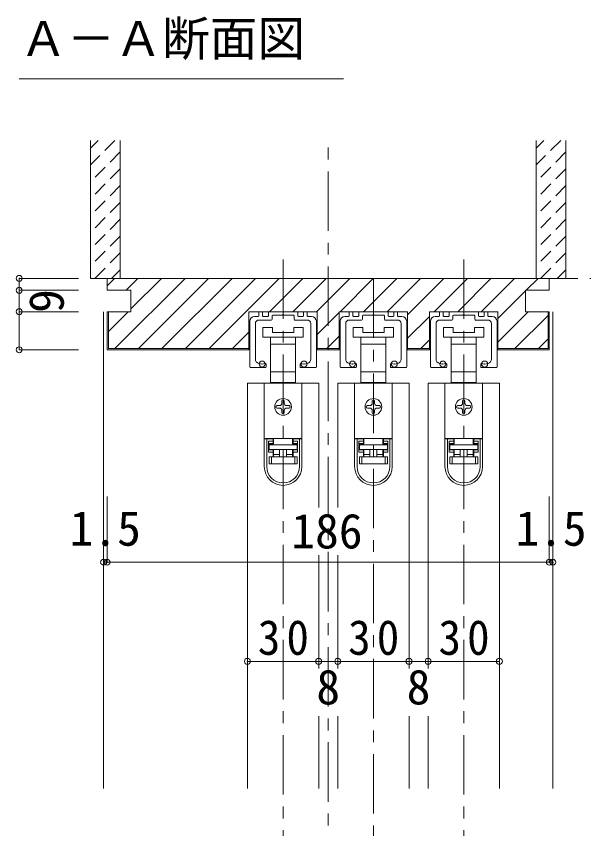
# Model space of a CAD drawing. Units: millimetres, scale not verified. Extents: x -957 to 993, y -689 to 708.
# Drawn here: x -509 to -270.3, y -221.3 to 120.3 of the extents above; entities that cross this region are included whole.
import ezdxf
from ezdxf.enums import TextEntityAlignment as Align

# ---------------------------------------------------------------- set-up
doc = ezdxf.new("R2010")
doc.units = ezdxf.units.MM
doc.header["$LTSCALE"] = 5
doc.header["$PDMODE"] = 32
doc.header["$PDSIZE"] = 2.5
doc.linetypes.add('CHAIN1', pattern=[8, 5, -1, 1, -1])
doc.linetypes.add('DASHED1', pattern=[1.8, 1.2, -0.6])
doc.layers.add('0-B_寸法', color=7, linetype='Continuous', lineweight=9)
doc.styles.add('ＭＳ ゴシック', font='')
doc.styles.get('ＭＳ ゴシック').set_extended_font_data('MS Gothic')

# ---------------------------------------------------------------- blocks, each defined once
blk = doc.blocks.new('01')
at = {"layer": '0-B_寸法'}
for p, q in [((-10.15, 6.02), (-10.15, 7.42)), ((-8.95, 7.72), (-9.85, 7.72)), ((-8.65, 6.02), (-8.65, 7.42)), ((-6.15, 7.42), (-6.15, 6.02)), ((-5.85, 7.72), (5.85, 7.72)), ((6.15, 7.42), (6.15, 6.02)), ((8.65, 6.02), (8.65, 7.42)), ((8.95, 7.72), (9.85, 7.72)), ((10.15, 6.02), (10.15, 7.42)), ((-14, 3.72), (-14, -15.48)), ((-12, 5.72), (-10.45, 5.72)), ((-10.15, 4.22), (-4.95, 4.22)), ((-6.45, 5.72), (-8.35, 5.72)), ((-4.65, 4.52), (-4.65, 5.92)), ((-4.35, 6.22), (-0.3, 6.22)), ((0, 6.52), (-0.3, 6.22)), ((0, 6.52), (0.3, 6.22)), ((4.35, 6.22), (0.3, 6.22)), ((4.65, 4.52), (4.65, 5.92)), ((10.15, 4.22), (4.95, 4.22)), ((6.45, 5.72), (8.35, 5.72)), ((12, 5.72), (10.45, 5.72)), ((14, 3.72), (14, -15.48)), ((-11.65, 2.72), (-11.65, -12.157)), ((11.65, 2.72), (11.65, -12.157)), ((-13.7, -15.78), (-7.45, -15.78)), ((-7.15, -15.48), (-7.15, -14.405)), ((7.15, -15.48), (7.15, -14.405)), ((13.7, -15.78), (7.45, -15.78))]:
    blk.add_line(p, q, dxfattribs=at)
for centre, radius, start, end in [((-9.85, 7.42), 0.3, 90, 180), ((-8.95, 7.42), 0.3, 0, 90), ((-5.85, 7.42), 0.3, 90, 180), ((5.85, 7.42), 0.3, 0, 90), ((8.95, 7.42), 0.3, 90, 180), ((9.85, 7.42), 0.3, 0, 90), ((-12, 3.72), 2, 90, 180), ((-10.15, 2.72), 1.5, 90, 180), ((-10.45, 6.02), 0.3, 270, 0), ((-8.35, 6.02), 0.3, 180, 270), ((-6.45, 6.02), 0.3, 270, 0), ((-4.95, 4.52), 0.3, 270, 0), ((-4.35, 5.92), 0.3, 90, 180), ((4.35, 5.92), 0.3, 0, 90), ((4.95, 4.52), 0.3, 180, 270), ((6.45, 6.02), 0.3, 180, 270), ((8.35, 6.02), 0.3, 270, 0), ((10.45, 6.02), 0.3, 180, 270), ((10.15, 2.72), 1.5, 0, 90), ((12, 3.72), 2, 0, 90), ((-9.65, -12.157), 2, 180, 253.54075), ((9.65, -12.157), 2, 286.45925, 0), ((-13.7, -15.48), 0.3, 180, 270), ((-8.8, -9.28), 5, 253.54075, 284.75682), ((-7.45, -14.405), 0.3, 0, 104.75682), ((-7.45, -15.48), 0.3, 270, 0), ((7.45, -14.405), 0.3, 75.24318, 180), ((7.45, -15.48), 0.3, 180, 270), ((8.8, -9.28), 5, 255.24318, 286.45925), ((13.7, -15.48), 0.3, 270, 0)]:
    blk.add_arc(centre, radius, start, end, dxfattribs=at)
for p in [(-8.8, -14.28), (8.8, -14.28)]:
    blk.add_point(p, dxfattribs=at)

msp = doc.modelspace()

# ---------------------------------------------------------------- linework, layer by layer
at = {"layer": '0-B_寸法'}
for p, q in [((-371.355, 93.893), (-507.782, 93.893)), ((-477.782, 68.058), (-477.782, 10.058)), ((-465.282, 68.058), (-465.282, 10.058)), ((-290.282, 68.058), (-290.282, 10.058)), ((-277.782, 68.058), (-277.782, 10.058)), ((-465.282, 10.058), (-477.782, 10.058)), ((-472.282, 10.058), (-470.782, 10.058)), ((-470.782, 6.997), (-467.721, 10.058)), ((-467.522, -19.442), (-438.022, 10.058)), ((-462.821, 5.058), (-457.821, 10.058)), ((-460.782, -2.802), (-447.922, 10.058)), ((-457.623, -19.442), (-428.123, 10.058)), ((-447.723, -19.442), (-418.223, 10.058)), ((-437.824, -19.442), (-408.324, 10.058)), ((-427.924, -19.442), (-398.424, 10.058)), ((-402.525, -3.942), (-388.525, 10.058)), ((-392.625, -3.942), (-378.625, 10.058)), ((-382.726, -3.942), (-368.726, 10.058)), ((-372.826, -3.942), (-358.826, 10.058)), ((-362.927, -3.942), (-348.927, 10.058)), ((-353.027, -3.942), (-339.027, 10.058)), ((-344.382, -5.196), (-329.128, 10.058)), ((-333.228, -3.942), (-319.228, 10.058)), ((-323.329, -3.942), (-309.329, 10.058)), ((-313.429, -3.942), (-299.429, 10.058)), ((-294.53, 5.058), (-289.53, 10.058)), ((-277.782, 10.058), (-290.282, 10.058)), ((-284.782, 10.058), (-283.282, 10.058)), ((-284.782, 5.058), (-284.782, 10.058)), ((-306.382, -6.794), (-294.782, 4.806)), ((-472.282, -204.442), (-472.282, -3.942)), ((-470.782, -3.942), (-470.782, -19.942)), ((-470.282, -12.302), (-461.922, -3.942)), ((-470.282, -3.942), (-470.282, -19.442)), ((-411.182, -19.942), (-411.182, -3.942)), ((-411.182, -3.942), (-382.382, -3.942)), ((-382.382, -19.942), (-382.382, -3.942)), ((-382.382, -13.498), (-373.182, -4.298)), ((-373.182, -3.942), (-344.382, -3.942)), ((-373.182, -19.942), (-373.182, -3.942)), ((-344.382, -19.942), (-344.382, -3.942)), ((-344.382, -15.096), (-335.182, -5.896)), ((-335.182, -3.942), (-306.382, -3.942)), ((-306.382, -16.694), (-293.63, -3.942)), ((-306.382, -19.942), (-306.382, -3.942)), ((-299.231, -19.442), (-285.282, -5.493)), ((-285.282, -3.942), (-285.282, -19.442)), ((-283.282, -204.442), (-283.282, -3.942)), ((-418.025, -19.442), (-411.182, -12.599)), ((-405.282, -10.642), (-405.282, -14.642)), ((-401.282, -10.642), (-405.282, -10.642)), ((-401.282, -12.642), (-401.282, -10.642)), ((-392.282, -12.642), (-401.282, -12.642)), ((-392.282, -10.642), (-392.282, -12.642)), ((-388.282, -10.642), (-392.282, -10.642)), ((-388.282, -14.642), (-388.282, -10.642)), ((-367.282, -10.642), (-367.282, -14.642)), ((-363.282, -10.642), (-367.282, -10.642)), ((-363.282, -12.642), (-363.282, -10.642)), ((-354.282, -12.642), (-363.282, -12.642)), ((-354.282, -10.642), (-354.282, -12.642)), ((-350.282, -10.642), (-354.282, -10.642)), ((-350.282, -14.642), (-350.282, -10.642)), ((-329.282, -10.642), (-329.282, -14.642)), ((-325.282, -10.642), (-329.282, -10.642)), ((-325.282, -12.642), (-325.282, -10.642)), ((-316.282, -12.642), (-325.282, -12.642)), ((-316.282, -10.642), (-316.282, -12.642)), ((-312.282, -10.642), (-316.282, -10.642)), ((-312.282, -14.642), (-312.282, -10.642)), ((-405.282, -14.642), (-396.782, -14.642)), ((-402.032, -14.642), (-402.032, -17.642)), ((-396.782, -14.642), (-388.282, -14.642)), ((-391.532, -17.642), (-391.532, -14.642)), ((-378.428, -19.442), (-373.182, -14.196)), ((-367.282, -14.642), (-358.782, -14.642)), ((-364.032, -14.642), (-364.032, -17.642)), ((-358.782, -14.642), (-350.282, -14.642)), ((-353.532, -17.642), (-353.532, -14.642)), ((-338.829, -19.442), (-335.182, -15.795)), ((-329.282, -14.642), (-320.782, -14.642)), ((-326.032, -14.642), (-326.032, -17.642)), ((-320.782, -14.642), (-312.282, -14.642)), ((-315.532, -17.642), (-315.532, -14.642)), ((-289.331, -19.442), (-285.282, -15.393)), ((-470.782, -19.942), (-411.182, -19.942)), ((-470.282, -19.442), (-411.182, -19.442)), ((-402.032, -17.642), (-402.032, -29.242)), ((-402.032, -17.642), (-396.782, -17.642)), ((-396.782, -17.642), (-391.532, -17.642)), ((-391.532, -29.242), (-391.532, -17.642)), ((-382.382, -19.442), (-373.182, -19.442)), ((-382.382, -19.942), (-373.182, -19.942)), ((-364.032, -17.642), (-364.032, -29.242)), ((-364.032, -17.642), (-358.782, -17.642)), ((-358.782, -17.642), (-353.532, -17.642)), ((-353.532, -29.242), (-353.532, -17.642)), ((-344.382, -19.442), (-335.182, -19.442)), ((-326.032, -17.642), (-326.032, -29.242)), ((-326.032, -17.642), (-320.782, -17.642)), ((-320.782, -17.642), (-315.532, -17.642)), ((-315.532, -29.242), (-315.532, -17.642)), ((-285.282, -19.442), (-306.382, -19.442)), ((-284.782, -19.942), (-306.382, -19.942)), ((-402.032, -29.242), (-402.032, -33.642)), ((-396.782, -29.242), (-402.032, -29.242)), ((-391.532, -29.242), (-396.782, -29.242)), ((-391.532, -33.642), (-391.532, -29.242)), ((-364.032, -29.242), (-364.032, -33.642)), ((-358.782, -29.242), (-364.032, -29.242)), ((-353.532, -29.242), (-358.782, -29.242)), ((-353.532, -33.642), (-353.532, -29.242)), ((-326.032, -29.242), (-326.032, -33.642)), ((-320.782, -29.242), (-326.032, -29.242)), ((-315.532, -29.242), (-320.782, -29.242)), ((-315.532, -33.642), (-315.532, -29.242)), ((-411.782, -33.942), (-411.782, -204.442)), ((-411.782, -33.942), (-381.782, -33.942)), ((-404.682, -33.942), (-404.682, -57.242)), ((-388.882, -33.942), (-404.682, -33.942)), ((-402.032, -33.642), (-400.782, -33.642)), ((-392.782, -33.942), (-392.782, -33.642)), ((-392.782, -33.642), (-391.532, -33.642)), ((-388.882, -33.942), (-388.882, -57.242)), ((-381.782, -33.942), (-381.782, -86.246)), ((-373.782, -33.942), (-373.782, -86.246)), ((-373.782, -33.942), (-343.782, -33.942)), ((-366.682, -33.942), (-366.682, -57.242)), ((-350.882, -33.942), (-366.682, -33.942)), ((-364.032, -33.642), (-362.782, -33.642)), ((-354.782, -33.942), (-354.782, -33.642)), ((-354.782, -33.642), (-353.532, -33.642)), ((-350.882, -33.942), (-350.882, -57.242)), ((-343.782, -33.942), (-343.782, -153.942)), ((-335.782, -33.942), (-335.782, -153.942)), ((-335.782, -33.942), (-305.782, -33.942)), ((-328.682, -33.942), (-328.682, -57.242)), ((-312.882, -33.942), (-328.682, -33.942)), ((-326.032, -33.642), (-324.782, -33.642)), ((-316.782, -33.942), (-316.782, -33.642)), ((-316.782, -33.642), (-315.532, -33.642)), ((-312.882, -33.942), (-312.882, -57.242)), ((-305.782, -33.942), (-305.782, -204.442)), ((-398.282, -43.442), (-399.282, -43.442)), ((-397.282, -41.442), (-397.282, -42.442)), ((-396.282, -42.442), (-396.282, -41.442)), ((-394.282, -43.442), (-395.282, -43.442)), ((-360.282, -43.442), (-361.282, -43.442)), ((-359.282, -41.442), (-359.282, -42.442)), ((-358.282, -42.442), (-358.282, -41.442)), ((-356.282, -43.442), (-357.282, -43.442)), ((-322.282, -43.442), (-323.282, -43.442)), ((-321.282, -41.442), (-321.282, -42.442)), ((-320.282, -42.442), (-320.282, -41.442)), ((-318.282, -43.442), (-319.282, -43.442)), ((-399.282, -44.442), (-398.282, -44.442)), ((-397.282, -45.442), (-397.282, -46.442)), ((-396.282, -46.442), (-396.282, -45.442)), ((-395.282, -44.442), (-394.282, -44.442)), ((-361.282, -44.442), (-360.282, -44.442)), ((-359.282, -45.442), (-359.282, -46.442)), ((-358.282, -46.442), (-358.282, -45.442)), ((-357.282, -44.442), (-356.282, -44.442)), ((-323.282, -44.442), (-322.282, -44.442)), ((-321.282, -45.442), (-321.282, -46.442)), ((-320.282, -46.442), (-320.282, -45.442)), ((-319.282, -44.442), (-318.282, -44.442)), ((-404.682, -57.242), (-404.682, -57.342)), ((-388.882, -57.242), (-404.682, -57.242)), ((-404.682, -57.342), (-404.682, -69.042)), ((-403.682, -57.342), (-404.682, -57.342)), ((-403.682, -69.042), (-403.682, -57.342)), ((-400.982, -57.342), (-403.682, -57.342)), ((-401.682, -57.342), (-401.682, -57.242)), ((-400.982, -57.342), (-400.982, -58.342)), ((-400.782, -59.442), (-400.782, -57.242)), ((-392.782, -57.242), (-392.782, -59.442)), ((-392.582, -58.342), (-392.582, -57.342)), ((-389.882, -57.342), (-392.582, -57.342)), ((-391.882, -57.242), (-391.882, -57.342)), ((-388.882, -57.242), (-388.882, -57.342)), ((-388.882, -69.042), (-388.882, -57.342)), ((-366.682, -57.242), (-366.682, -57.342)), ((-350.882, -57.242), (-366.682, -57.242)), ((-366.682, -57.342), (-366.682, -69.042)), ((-365.682, -57.342), (-366.682, -57.342)), ((-365.682, -69.042), (-365.682, -57.342)), ((-362.982, -57.342), (-365.682, -57.342)), ((-363.682, -57.342), (-363.682, -57.242)), ((-362.982, -57.342), (-362.982, -58.342)), ((-362.782, -59.442), (-362.782, -57.242)), ((-354.782, -57.242), (-354.782, -59.442)), ((-354.582, -58.342), (-354.582, -57.342)), ((-351.882, -57.342), (-354.582, -57.342)), ((-353.882, -57.242), (-353.882, -57.342)), ((-350.882, -57.242), (-350.882, -57.342)), ((-350.882, -69.042), (-350.882, -57.342)), ((-328.682, -57.242), (-328.682, -57.342)), ((-312.882, -57.242), (-328.682, -57.242)), ((-328.682, -57.342), (-328.682, -69.042)), ((-327.682, -57.342), (-328.682, -57.342)), ((-327.682, -69.042), (-327.682, -57.342)), ((-324.982, -57.342), (-327.682, -57.342)), ((-325.682, -57.342), (-325.682, -57.242)), ((-324.982, -57.342), (-324.982, -58.342)), ((-324.782, -59.442), (-324.782, -57.242)), ((-316.782, -57.242), (-316.782, -59.442)), ((-316.582, -58.342), (-316.582, -57.342)), ((-313.882, -57.342), (-316.582, -57.342)), ((-315.882, -57.242), (-315.882, -57.342)), ((-312.882, -57.242), (-312.882, -57.342)), ((-312.882, -69.042), (-312.882, -57.342)), ((-402.882, -58.342), (-400.982, -58.342)), ((-402.882, -58.342), (-402.882, -63.042)), ((-400.982, -59.342), (-402.882, -59.342)), ((-400.782, -59.442), (-402.682, -59.442)), ((-402.682, -59.442), (-402.682, -59.942)), ((-400.982, -58.342), (-400.982, -59.342)), ((-390.882, -59.442), (-392.782, -59.442)), ((-392.582, -58.342), (-390.682, -58.342)), ((-390.882, -59.942), (-390.882, -59.442)), ((-390.682, -63.042), (-390.682, -58.342)), ((-364.882, -58.342), (-362.982, -58.342)), ((-364.882, -58.342), (-364.882, -63.042)), ((-362.982, -59.342), (-364.882, -59.342)), ((-362.782, -59.442), (-364.682, -59.442)), ((-364.682, -59.442), (-364.682, -59.942)), ((-362.982, -58.342), (-362.982, -59.342)), ((-352.882, -59.442), (-354.782, -59.442)), ((-354.582, -58.342), (-352.682, -58.342)), ((-352.882, -59.942), (-352.882, -59.442)), ((-352.682, -63.042), (-352.682, -58.342)), ((-326.882, -58.342), (-324.982, -58.342)), ((-326.882, -58.342), (-326.882, -63.042)), ((-324.982, -59.342), (-326.882, -59.342)), ((-324.782, -59.442), (-326.682, -59.442)), ((-326.682, -59.442), (-326.682, -59.942)), ((-324.982, -58.342), (-324.982, -59.342)), ((-314.882, -59.442), (-316.782, -59.442)), ((-316.582, -58.342), (-314.682, -58.342)), ((-314.882, -59.942), (-314.882, -59.442)), ((-314.682, -63.042), (-314.682, -58.342)), ((-400.982, -63.042), (-402.882, -63.042)), ((-400.982, -63.042), (-400.982, -64.942)), ((-400.782, -63.942), (-400.782, -61.942)), ((-400.782, -63.942), (-398.282, -63.942)), ((-400.782, -64.942), (-400.782, -63.942)), ((-398.282, -61.942), (-398.282, -64.942)), ((-395.282, -61.942), (-395.282, -64.942)), ((-392.782, -61.942), (-392.782, -63.942)), ((-392.582, -62.042), (-390.682, -62.042)), ((-392.582, -63.042), (-392.582, -62.042)), ((-392.582, -64.942), (-392.582, -63.042)), ((-390.682, -63.042), (-392.582, -63.042)), ((-362.982, -63.042), (-364.882, -63.042)), ((-362.982, -63.042), (-362.982, -64.942)), ((-362.782, -63.942), (-362.782, -61.942)), ((-362.782, -63.942), (-360.282, -63.942)), ((-362.782, -64.942), (-362.782, -63.942)), ((-360.282, -61.942), (-360.282, -64.942)), ((-357.282, -61.942), (-357.282, -64.942)), ((-354.782, -61.942), (-354.782, -63.942)), ((-354.582, -62.042), (-352.682, -62.042)), ((-354.582, -63.042), (-354.582, -62.042)), ((-354.582, -64.942), (-354.582, -63.042)), ((-352.682, -63.042), (-354.582, -63.042)), ((-324.982, -63.042), (-326.882, -63.042)), ((-324.982, -63.042), (-324.982, -64.942)), ((-324.782, -63.942), (-324.782, -61.942)), ((-324.782, -63.942), (-322.282, -63.942)), ((-324.782, -64.942), (-324.782, -63.942)), ((-322.282, -61.942), (-322.282, -64.942)), ((-319.282, -61.942), (-319.282, -64.942)), ((-316.782, -61.942), (-316.782, -63.942)), ((-316.582, -62.042), (-314.682, -62.042)), ((-316.582, -63.042), (-316.582, -62.042)), ((-316.582, -64.942), (-316.582, -63.042)), ((-314.682, -63.042), (-316.582, -63.042)), ((-402.682, -67.942), (-402.682, -64.942)), ((-402.682, -64.942), (-401.682, -64.942)), ((-401.682, -67.942), (-402.682, -67.942)), ((-401.682, -64.942), (-401.682, -67.942)), ((-401.682, -64.942), (-391.882, -64.942)), ((-391.882, -67.942), (-401.682, -67.942)), ((-391.882, -67.942), (-391.882, -64.942)), ((-391.882, -64.942), (-390.882, -64.942)), ((-390.882, -67.942), (-391.882, -67.942)), ((-390.882, -64.942), (-390.882, -67.942)), ((-364.682, -67.942), (-364.682, -64.942)), ((-364.682, -64.942), (-363.682, -64.942)), ((-363.682, -67.942), (-364.682, -67.942)), ((-363.682, -64.942), (-363.682, -67.942)), ((-363.682, -64.942), (-353.882, -64.942)), ((-353.882, -67.942), (-363.682, -67.942)), ((-353.882, -67.942), (-353.882, -64.942)), ((-353.882, -64.942), (-352.882, -64.942)), ((-352.882, -67.942), (-353.882, -67.942)), ((-352.882, -64.942), (-352.882, -67.942)), ((-326.682, -67.942), (-326.682, -64.942)), ((-326.682, -64.942), (-325.682, -64.942)), ((-325.682, -67.942), (-326.682, -67.942)), ((-325.682, -64.942), (-325.682, -67.942)), ((-325.682, -64.942), (-315.882, -64.942)), ((-315.882, -67.942), (-325.682, -67.942)), ((-315.882, -67.942), (-315.882, -64.942)), ((-315.882, -64.942), (-314.882, -64.942)), ((-314.882, -67.942), (-315.882, -67.942)), ((-314.882, -64.942), (-314.882, -67.942)), ((-470.782, -109.246), (-470.782, -81.688)), ((-381.782, -106.246), (-381.782, -153.942)), ((-373.782, -106.246), (-373.782, -153.942)), ((-411.782, -150.942), (-381.782, -150.942)), ((-381.782, -150.942), (-373.782, -150.942)), ((-373.782, -150.942), (-343.782, -150.942)), ((-343.782, -150.942), (-335.782, -150.942)), ((-335.782, -150.942), (-305.782, -150.942)), ((-381.782, -173.942), (-381.782, -204.442)), ((-373.782, -173.942), (-373.782, -204.442)), ((-343.782, -173.942), (-343.782, -204.442)), ((-335.782, -173.942), (-335.782, -204.442))]:
    msp.add_line(p, q, dxfattribs=at)
at = {"layer": '0-B_寸法', "linetype": 'DASHED1'}
for p, q in [((-474.571, 68.058), (-477.782, 64.847)), ((-467.5, 68.058), (-477.782, 57.776)), ((-287.071, 68.058), (-290.282, 64.847)), ((-280, 68.058), (-290.282, 57.776)), ((-465.282, 63.205), (-477.782, 50.705)), ((-277.782, 63.205), (-290.282, 50.705)), ((-465.282, 56.134), (-477.782, 43.634)), ((-277.782, 56.134), (-290.282, 43.634)), ((-465.282, 49.062), (-477.782, 36.562)), ((-277.782, 49.062), (-290.282, 36.562)), ((-465.282, 41.991), (-477.782, 29.491)), ((-277.782, 41.991), (-290.282, 29.491)), ((-465.282, 34.92), (-477.782, 22.42)), ((-277.782, 34.92), (-290.282, 22.42)), ((-465.282, 27.849), (-477.782, 15.349)), ((-277.782, 27.849), (-290.282, 15.349)), ((-465.282, 20.778), (-476.002, 10.058)), ((-277.782, 20.778), (-288.502, 10.058)), ((-465.282, 13.707), (-468.931, 10.058)), ((-277.782, 13.707), (-281.431, 10.058))]:
    msp.add_line(p, q, dxfattribs=at)
at = {"layer": '0-B_寸法', "linetype": 'CHAIN1'}
for p, q in [((-377.782, -449.942), (-377.782, 68.058)), ((-396.782, 18.058), (-396.782, -439.942)), ((-320.782, 18.058), (-320.782, -439.942)), ((-507.782, 10.058), (-111.282, 10.058)), ((-358.782, 10.058), (-358.782, -439.942))]:
    msp.add_line(p, q, dxfattribs=at)
at = {"layer": '0-B_寸法', "color": 4}
for p, q in [((-507.782, 10.058), (-507.782, 5.058)), ((-507.782, 10.058), (-482.782, 10.058)), ((-507.782, 5.058), (-482.782, 5.058)), ((-507.782, 5.058), (-507.782, -3.942)), ((-507.782, -3.942), (-482.782, -3.942)), ((-507.782, -3.942), (-507.782, -19.942)), ((-507.782, -19.942), (-482.782, -19.942)), ((-472.282, -109.246), (-472.282, -81.688)), ((-470.782, -109.246), (-470.782, -81.688)), ((-284.782, -109.246), (-284.782, -81.688)), ((-283.282, -109.246), (-283.282, -81.688)), ((-472.282, -109.246), (-470.782, -109.246)), ((-284.782, -109.246), (-283.282, -109.246))]:
    msp.add_line(p, q, dxfattribs=at)
at = {"layer": '0-B_寸法'}
for points in [[(-284.782, 10.058), (-470.782, 10.058), (-470.782, 5.058), (-460.782, 5.058), (-460.782, -3.942), (-470.782, -3.942)], [(-284.782, 5.058), (-294.782, 5.058), (-294.782, -3.942), (-284.782, -3.942), (-284.782, -19.942)], [(-344.382, -19.942), (-335.182, -19.942), (-335.182, -3.942)], [(-392.782, -33.642), (-400.782, -33.642), (-400.782, -33.942)], [(-354.782, -33.642), (-362.782, -33.642), (-362.782, -33.942)], [(-316.782, -33.642), (-324.782, -33.642), (-324.782, -33.942)], [(-388.882, -57.342), (-389.882, -57.342), (-389.882, -69.042)], [(-350.882, -57.342), (-351.882, -57.342), (-351.882, -69.042)], [(-312.882, -57.342), (-313.882, -57.342), (-313.882, -69.042)], [(-390.682, -59.342), (-392.582, -59.342), (-392.582, -58.342)], [(-352.682, -59.342), (-354.582, -59.342), (-354.582, -58.342)], [(-314.682, -59.342), (-316.582, -59.342), (-316.582, -58.342)], [(-402.882, -62.042), (-400.982, -62.042), (-400.982, -63.042)], [(-395.282, -63.942), (-392.782, -63.942), (-392.782, -64.942)], [(-364.882, -62.042), (-362.982, -62.042), (-362.982, -63.042)], [(-357.282, -63.942), (-354.782, -63.942), (-354.782, -64.942)], [(-326.882, -62.042), (-324.982, -62.042), (-324.982, -63.042)], [(-319.282, -63.942), (-316.782, -63.942), (-316.782, -64.942)], [(-470.782, -109.246), (-284.782, -109.246), (-284.782, -85.188)]]:
    msp.add_lwpolyline(points, dxfattribs=at)
for points in [[(-390.882, -61.942), (-402.682, -61.942), (-402.682, -59.942), (-390.882, -59.942)], [(-352.882, -61.942), (-364.682, -61.942), (-364.682, -59.942), (-352.882, -59.942)], [(-314.882, -61.942), (-326.682, -61.942), (-326.682, -59.942), (-314.882, -59.942)]]:
    msp.add_lwpolyline(points, close=True, dxfattribs=at)
for centre in [(-396.782, -43.942), (-358.782, -43.942), (-320.782, -43.942)]:
    msp.add_circle(centre, 3.5, dxfattribs=at)
for centre, radius, start, end in [((-396.782, -41.442), 0.5, 90, 180), ((-396.782, -41.442), 0.5, 0, 90), ((-358.782, -41.442), 0.5, 90, 180), ((-358.782, -41.442), 0.5, 0, 90), ((-320.782, -41.442), 0.5, 90, 180), ((-320.782, -41.442), 0.5, 0, 90), ((-399.282, -43.942), 0.5, 90, 180), ((-399.282, -43.942), 0.5, 180, 270), ((-398.282, -42.442), 1, 270, 0), ((-395.282, -42.442), 1, 180, 270), ((-394.282, -43.942), 0.5, 0, 90), ((-394.282, -43.942), 0.5, 270, 0), ((-361.282, -43.942), 0.5, 90, 180), ((-361.282, -43.942), 0.5, 180, 270), ((-360.282, -42.442), 1, 270, 0), ((-357.282, -42.442), 1, 180, 270), ((-356.282, -43.942), 0.5, 0, 90), ((-356.282, -43.942), 0.5, 270, 0), ((-323.282, -43.942), 0.5, 90, 180), ((-323.282, -43.942), 0.5, 180, 270), ((-322.282, -42.442), 1, 270, 0), ((-319.282, -42.442), 1, 180, 270), ((-318.282, -43.942), 0.5, 0, 90), ((-318.282, -43.942), 0.5, 270, 0), ((-398.282, -45.442), 1, 0, 90), ((-396.782, -46.442), 0.5, 180, 270), ((-396.782, -46.442), 0.5, 270, 0), ((-395.282, -45.442), 1, 90, 180), ((-360.282, -45.442), 1, 0, 90), ((-358.782, -46.442), 0.5, 180, 270), ((-358.782, -46.442), 0.5, 270, 0), ((-357.282, -45.442), 1, 90, 180), ((-322.282, -45.442), 1, 0, 90), ((-320.782, -46.442), 0.5, 180, 270), ((-320.782, -46.442), 0.5, 270, 0), ((-319.282, -45.442), 1, 90, 180), ((-396.782, -69.042), 7.9, 180, 0), ((-396.782, -69.042), 6.9, 180, 0), ((-358.782, -69.042), 7.9, 180, 0), ((-358.782, -69.042), 6.9, 180, 0), ((-320.782, -69.042), 7.9, 180, 0), ((-320.782, -69.042), 6.9, 180, 0)]:
    msp.add_arc(centre, radius, start, end, dxfattribs=at)
for p in [(-507.782, 10.058), (-507.782, 5.058), (-507.782, -3.942), (-507.782, -19.942), (-472.282, -109.246), (-470.782, -109.246), (-284.782, -109.246), (-283.282, -109.246), (-411.782, -150.942), (-381.782, -150.942), (-373.782, -150.942), (-343.782, -150.942), (-335.782, -150.942), (-305.782, -150.942)]:
    msp.add_point(p, dxfattribs=at)

# ---------------------------------------------------------------- block references
for p in [(-396.782, -11.662), (-358.782, -11.662), (-320.782, -11.662)]:
    msp.add_blockref('01', p, dxfattribs=at)

# ---------------------------------------------------------------- texts
at = {"layer": '0-B_寸法', "style": 'ＭＳ ゴシック'}
for s, p in [('Ａ－Ａ断面図', (-507.588, 99.216)), ('1.5', (-486.532, -106.746)), ('1.5', (-299.032, -106.746)), ('186', (-393.282, -107.864)), ('8', (-382.782, -173.442)), ('8', (-344.782, -173.442))]:
    msp.add_text(s, height=14.66, dxfattribs=at).set_placement(p, align=Align.BOTTOM_LEFT)
msp.add_text('9', height=14.66, rotation=90, dxfattribs=at).set_placement((-484.641, -4.442), align=Align.BOTTOM_LEFT)
at = {"layer": '0-B_寸法', "char_height": 14.66, "attachment_point": 7, "style": 'ＭＳ ゴシック'}
for insert in [(-407.407, -148.442), (-369.407, -148.442), (-331.407, -148.442)]:
    msp.add_mtext('\\T1.27;\\W0.95;30', dxfattribs=dict(at, insert=insert))

doc.saveas('drawing.dxf')
